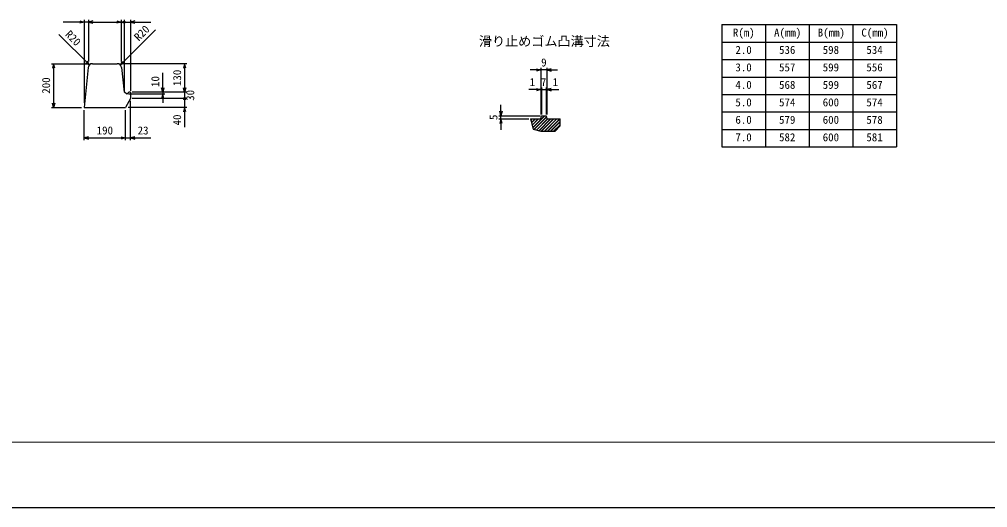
# Model space of a CAD drawing. Units: millimetres, scale not verified. Extents: x -6300 to 6300, y -4455 to 4455.
# Drawn here: x -2705 to 1731, y -4455 to -2220 of the extents above; entities that cross this region are included whole.
import ezdxf
from ezdxf.enums import TextEntityAlignment as Align

# ---------------------------------------------------------------- set-up
doc = ezdxf.new("R2010")
doc.units = ezdxf.units.MM
doc.header["$LTSCALE"] = 15
doc.linetypes.add('LONG_DASHED_DOTTED', pattern=[15.25, 12, -1.5, 0.25, -1.5])
for name, color, linetype, lineweight in [('0-0_DIM', 7, 'Continuous', 25), ('0-1_Defpoints', 5, 'Continuous', 25), ('0-2_HATCH', 6, 'Continuous', 25), ('0-3_OUTLINE', 3, 'Continuous', 25), ('0-5_TXT', 7, 'Continuous', 25), ('0-6_WAKU', 3, 'Continuous', 13)]:
    doc.layers.add(name, color=color, linetype=linetype, lineweight=lineweight)
doc.styles.add('ＭＳ ゴシック', font='')
doc.styles.get('ＭＳ ゴシック').set_extended_font_data('MS Gothic')

msp = doc.modelspace()

# ---------------------------------------------------------------- linework, layer by layer
at = {"layer": '0-0_DIM'}
for p, q in [((-2407.93, -2233.17), (-2504.53, -2233.17)), ((-2407.93, -2223.17), (-2407.93, -2602.19)), ((-2387.93, -2233.17), (-2407.93, -2233.17)), ((-2387.93, -2223.17), (-2387.93, -2413.44)), ((-2387.93, -2233.17), (-2237.93, -2233.17)), ((-2237.93, -2223.17), (-2237.93, -2413.44)), ((-2224.93, -2223.17), (-2224.93, -2546.92)), ((-2194.93, -2223.17), (-2194.93, -2546.92)), ((-2194.93, -2233.17), (-2101.92, -2233.17)), ((-2383.98, -2429.03), (-2523.13, -2289.87)), ((-2241.89, -2429.03), (-2080.56, -2267.7)), ((-2557.93, -2423.17), (-2392.06, -2423.17)), ((-2547.93, -2423.17), (-2547.93, -2623.17)), ((-1937.67, -2423.17), (-2233.13, -2423.17)), ((-1947.67, -2423.17), (-1947.67, -2553.17)), ((-2047.67, -2553.17), (-2047.67, -2464.73)), ((-315.36, -2452), (-364.69, -2452)), ((-315.36, -2442), (-315.36, -2655.84)), ((-288.36, -2452), (-315.36, -2452)), ((-288.36, -2442), (-288.36, -2655.84)), ((-288.36, -2452), (-239.02, -2452)), ((-2037.67, -2563.17), (-2204.62, -2563.17)), ((-1937.67, -2553.17), (-2188.58, -2553.17)), ((-2047.67, -2553.17), (-2047.67, -2563.17)), ((-2047.67, -2563.17), (-2047.67, -2602.87)), ((-1947.67, -2553.17), (-1947.67, -2583.17)), ((-315.36, -2542), (-370.49, -2542)), ((-312.36, -2542), (-315.36, -2542)), ((-312.36, -2532), (-312.36, -2655.84)), ((-312.36, -2542), (-291.36, -2542)), ((-291.36, -2532), (-291.36, -2655.84)), ((-288.36, -2542), (-291.36, -2542)), ((-288.36, -2542), (-233.22, -2542)), ((-2194.93, -2773.17), (-2194.93, -2592.67)), ((-1937.67, -2583.17), (-2188.58, -2583.17)), ((-1947.67, -2583.17), (-1947.67, -2623.17)), ((-498.71, -2661.25), (-498.71, -2611.25)), ((-2557.93, -2623.17), (-2420.37, -2623.17)), ((-2407.93, -2773.17), (-2407.93, -2635.95)), ((-2217.93, -2773.17), (-2217.93, -2635.95)), ((-1937.67, -2623.17), (-2206.18, -2623.17)), ((-1947.67, -2623.17), (-1947.67, -2714.21)), ((-508.71, -2661.25), (-319.23, -2661.25)), ((-508.71, -2676.25), (-371.02, -2676.25)), ((-498.71, -2676.25), (-498.71, -2661.25)), ((-498.71, -2676.25), (-498.71, -2726.25)), ((-2407.93, -2763.17), (-2217.93, -2763.17)), ((-2217.93, -2763.17), (-2194.93, -2763.17)), ((-2194.93, -2763.17), (-2101.92, -2763.17))]:
    msp.add_line(p, q, dxfattribs=at)
for points in [[(-2427.93, -2227.81), (-2407.93, -2233.17), (-2427.93, -2238.53)], [(-2367.93, -2227.81), (-2387.93, -2233.17), (-2367.93, -2238.53)], [(-2257.93, -2227.81), (-2237.93, -2233.17), (-2257.93, -2238.53)], [(-2237.93, -2233.17), (-2224.93, -2233.17), (-2194.93, -2233.17)], [(-2174.93, -2227.81), (-2194.93, -2233.17), (-2174.93, -2238.53)], [(-2542.58, -2443.17), (-2547.93, -2423.17), (-2553.29, -2443.17)], [(-2401.91, -2418.68), (-2383.98, -2429.03), (-2394.33, -2411.1)], [(-2223.96, -2418.68), (-2241.89, -2429.03), (-2231.54, -2411.1)], [(-1942.31, -2443.17), (-1947.67, -2423.17), (-1953.03, -2443.17)], [(-335.36, -2446.64), (-315.36, -2452), (-335.36, -2457.35)], [(-268.36, -2446.64), (-288.36, -2452), (-268.36, -2457.35)], [(-2042.31, -2533.17), (-2047.67, -2553.17), (-2053.03, -2533.17)], [(-2042.31, -2583.17), (-2047.67, -2563.17), (-2053.03, -2583.17)], [(-1942.31, -2533.17), (-1947.67, -2553.17), (-1953.03, -2533.17)], [(-335.36, -2536.64), (-315.36, -2542), (-335.36, -2547.35)], [(-268.36, -2536.64), (-288.36, -2542), (-268.36, -2547.35)], [(-2542.58, -2603.17), (-2547.93, -2623.17), (-2553.29, -2603.17)], [(-1942.31, -2643.17), (-1947.67, -2623.17), (-1953.03, -2643.17)], [(-493.35, -2641.25), (-498.71, -2661.25), (-504.07, -2641.25)], [(-493.35, -2696.25), (-498.71, -2676.25), (-504.07, -2696.25)], [(-2387.93, -2757.81), (-2407.93, -2763.17), (-2387.93, -2768.53)], [(-2237.93, -2757.81), (-2217.93, -2763.17), (-2237.93, -2768.53)], [(-2174.93, -2757.81), (-2194.93, -2763.17), (-2174.93, -2768.53)]]:
    msp.add_lwpolyline(points, dxfattribs=at)
for centre, radius in [((-2224.93, -2233.17), 5), ((-312.36, -2542), 3), ((-291.36, -2542), 3), ((-1947.67, -2583.17), 5)]:
    msp.add_circle(centre, radius, dxfattribs=at)
at = {"layer": '0-1_Defpoints'}
msp.add_lwpolyline([(-6300, -4455), (6300, -4455), (6300, 4455), (-6300, 4455)], close=True, dxfattribs=at)
at = {"layer": '0-2_HATCH'}
for p, q in [((-361.81, -2681.6), (-356.46, -2676.25)), ((-361.52, -2682.73), (-355.05, -2676.25)), ((-358.89, -2692.83), (-342.32, -2676.25)), ((-358.6, -2693.95), (-340.91, -2676.25)), ((-355.97, -2704.05), (-328.18, -2676.25)), ((-355.68, -2705.17), (-326.77, -2676.25)), ((-353.05, -2715.27), (-299.04, -2661.25)), ((-352.76, -2716.39), (-297.62, -2661.25)), ((-347.33, -2723.69), (-290.28, -2666.64)), ((-346.23, -2724), (-290.04, -2667.82)), ((-336.33, -2726.83), (-285.75, -2676.25)), ((-335.23, -2727.15), (-284.34, -2676.25)), ((-325.33, -2729.98), (-271.61, -2676.25)), ((-324.23, -2730.29), (-270.2, -2676.25)), ((-313.8, -2732.59), (-257.47, -2676.25)), ((-312.39, -2732.59), (-256.05, -2676.25)), ((-299.66, -2732.59), (-243.33, -2676.25)), ((-298.25, -2732.59), (-241.91, -2676.25)), ((-285.52, -2732.59), (-229.18, -2676.25)), ((-284.1, -2732.59), (-227.77, -2676.25)), ((-271.38, -2732.59), (-227.16, -2688.37)), ((-269.96, -2732.59), (-227.16, -2689.78)), ((-257.23, -2732.59), (-227.16, -2702.51)), ((-255.82, -2732.59), (-227.16, -2703.92))]:
    msp.add_line(p, q, dxfattribs=at)
at = {"layer": '0-2_HATCH', "linetype": 'LONG_DASHED_DOTTED'}
msp.add_lwpolyline([(-363.21, -2676.25), (-351.14, -2722.6), (-316.19, -2732.59), (-249.62, -2732.59), (-227.16, -2707.62), (-227.16, -2676.25)], dxfattribs=at)
at = {"layer": '0-3_OUTLINE'}
for p, q in [((-2369.83, -2423.17), (-2256.03, -2423.17)), ((-2389.74, -2441.18), (-2407.93, -2623.17)), ((-2236.13, -2441.22), (-2224.93, -2553.17)), ((-2222.93, -2553.17), (-2224.93, -2553.17)), ((-2194.93, -2553.17), (-2202.93, -2553.17)), ((-2194.93, -2553.17), (-2194.93, -2583.17)), ((-2194.93, -2583.17), (-2217.93, -2623.17)), ((-2407.93, -2623.17), (-2217.93, -2623.17)), ((-363.21, -2676.25), (-315.36, -2676.25)), ((-315.36, -2676.25), (-312.36, -2661.25)), ((-312.36, -2661.25), (-291.36, -2661.25)), ((-291.36, -2661.25), (-288.36, -2676.25)), ((-288.36, -2676.25), (-227.16, -2676.25))]:
    msp.add_line(p, q, dxfattribs=at)
msp.add_lwpolyline([(-2202.93, -2553.17), (-2212.93, -2563.17), (-2222.93, -2553.17)], dxfattribs=at)
for centre, start, end in [((-2369.83, -2443.17), 90, 175.91537), ((-2256.03, -2443.17), 5.59162, 90)]:
    msp.add_arc(centre, 20, start, end, dxfattribs=at)
at = {"layer": '0-5_TXT'}
for p, q in [((512.87, -2244.34), (512.87, -2804.34)), ((512.87, -2244.34), (1312.87, -2244.34)), ((712.87, -2244.34), (712.87, -2804.34)), ((912.87, -2244.34), (912.87, -2804.34)), ((1112.87, -2244.34), (1112.87, -2804.34)), ((1312.87, -2244.34), (1312.87, -2804.34)), ((512.87, -2324.34), (1312.87, -2324.34)), ((512.87, -2404.34), (1312.87, -2404.34)), ((512.87, -2484.34), (1312.87, -2484.34)), ((512.87, -2564.34), (1312.87, -2564.34)), ((512.87, -2644.34), (1312.87, -2644.34)), ((512.87, -2724.34), (1312.87, -2724.34)), ((512.87, -2804.34), (1312.87, -2804.34))]:
    msp.add_line(p, q, dxfattribs=at)
at = {"layer": '0-6_WAKU'}
msp.add_lwpolyline([(-6000, -4155), (6000, -4155), (6000, 4155), (-6000, 4155)], close=True, dxfattribs=at)

# ---------------------------------------------------------------- texts
at = {"layer": '0-0_DIM', "style": 'ＭＳ ゴシック'}
for s, rotation, p in [('R20', 45, (-2149.9, -2329.96)), ('R20', 315, (-2505.56, -2300.38)), ('10', 90, (-2052.67, -2529.82)), ('130', 90, (-1952.67, -2525.67)), ('200', 90, (-2552.93, -2560.67)), ('30', 90, (-1892.67, -2593.17)), ('40', 90, (-1952.67, -2705.76)), ('5', 90, (-503.71, -2681.25))]:
    msp.add_text(s, height=36.66, rotation=rotation, dxfattribs=at).set_placement(p, align=Align.BOTTOM_LEFT)
for s, p in [('9', (-314.36, -2447)), ('1', (-366.65, -2537)), ('7', (-315.61, -2537)), ('1', (-262.06, -2537)), ('190', (-2350.43, -2758.17)), ('23', (-2162.75, -2758.17))]:
    msp.add_text(s, height=36.66, dxfattribs=at).set_placement(p, align=Align.BOTTOM_LEFT)
at = {"layer": '0-5_TXT', "style": 'ＭＳ ゴシック'}
for s, height, p in [('R(m)', 36.66, (563.87, -2310.18)), ('A(mm)', 36.66, (752.36, -2310.18)), ('B(mm)', 36.66, (952.36, -2310.18)), ('C(mm)', 36.66, (1152.36, -2310.18)), ('滑り止めゴム凸溝寸法', 43.99, (-599.47, -2355.62)), ('2.0', 36.66, (575.37, -2389.34)), ('536', 36.66, (775.37, -2389.34)), ('598', 36.66, (975.37, -2389.34)), ('534', 36.66, (1175.37, -2389.34)), ('3.0', 36.66, (575.37, -2469.34)), ('557', 36.66, (775.37, -2469.34)), ('599', 36.66, (975.37, -2469.34)), ('556', 36.66, (1175.37, -2469.34)), ('4.0', 36.66, (575.37, -2549.34)), ('568', 36.66, (775.37, -2549.34)), ('599', 36.66, (975.37, -2549.34)), ('567', 36.66, (1175.37, -2549.34)), ('5.0', 36.66, (575.37, -2629.34)), ('574', 36.66, (775.37, -2629.34)), ('600', 36.66, (975.37, -2629.34)), ('574', 36.66, (1175.37, -2629.34)), ('6.0', 36.66, (575.37, -2709.34)), ('579', 36.66, (775.37, -2709.34)), ('600', 36.66, (975.37, -2709.34)), ('578', 36.66, (1175.37, -2709.34)), ('7.0', 36.66, (575.37, -2789.34)), ('582', 36.66, (775.37, -2789.34)), ('600', 36.66, (975.37, -2789.34)), ('581', 36.66, (1175.37, -2789.34))]:
    msp.add_text(s, height=height, dxfattribs=at).set_placement(p, align=Align.BOTTOM_LEFT)

doc.saveas('drawing.dxf')
